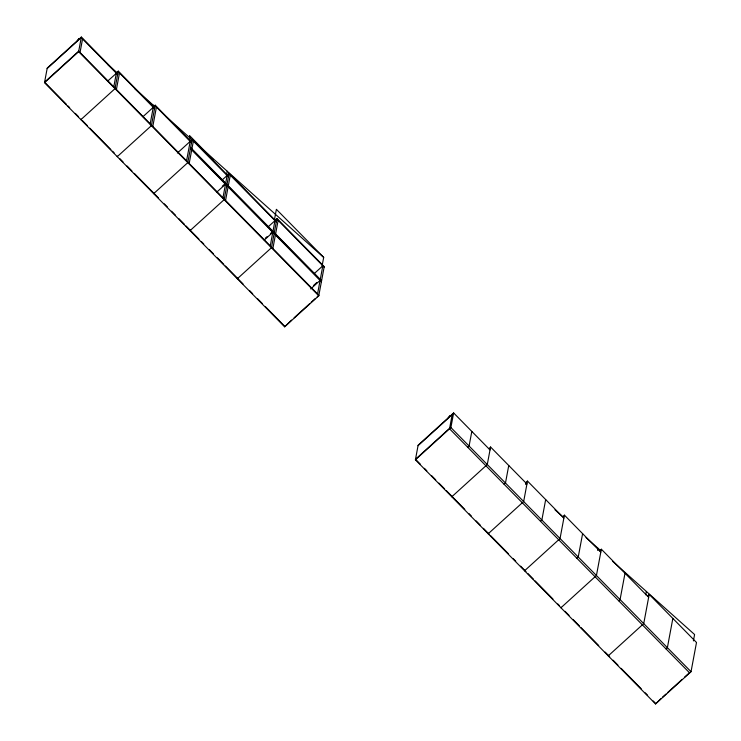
<?xml version="1.0" encoding="UTF-8"?>
<svg xmlns="http://www.w3.org/2000/svg" width="741" height="741" viewBox="0 0 741 741"><rect width="100%" height="100%" fill="white"/><g stroke="black" fill="none" stroke-linecap="round" stroke-linejoin="round"><path stroke-width="1.11" d="M275.226 220.068L276.93 218.512L324.225 266.612L318.76 295.826L284.637 326.827L44.497 82.668L47.239 68.052L81.353 37.05L117.745 74.044M77.259 40.774L78.787 38.662L78.629 39.532M44.497 82.668L78.62 51.666L81.353 37.05M80.028 52.472L82.566 38.912M80.982 119.134L80.889 119.662L115.003 88.661L118.291 71.127L154.674 108.121M113.799 86.799L116.337 73.239M116.411 89.466L119.496 72.979M117.365 156.129L117.273 156.657L151.396 125.655L155.221 105.194L191.604 142.189M152.581 107.213L152.998 104.953M150.182 123.793L153.267 107.315L143.032 116.615M152.803 126.461L156.434 107.056M153.757 193.123L153.656 193.651L187.779 162.649L192.151 139.271L228.534 176.265M189.492 141.383L190.104 138.095L189.464 135.483L212.908 159.324M186.565 160.788L190.196 141.383L177.405 153.016M189.187 163.455L191.724 149.895M191.919 148.848L193.364 141.133M190.141 230.118L190.039 230.646L224.162 199.644L229.08 173.348L276.384 221.439M226.403 175.524L227.209 171.236M222.948 197.782L225.486 184.222L216.956 191.975M225.681 183.175L227.126 175.46M225.57 200.45L228.108 186.889M228.302 185.843L230.294 175.2M237.435 278.218L237.342 278.736L271.456 247.735L276.93 218.512M274.411 219.882L276.384 209.314L323.687 257.405L322.094 265.899M270.252 245.873L272.79 232.322L264.259 240.075M272.984 231.266L274.976 220.633M272.873 248.541L275.402 234.98M275.606 233.934L278.144 220.373M284.637 326.827L291.565 320.103M317.546 293.964L320.084 280.413L310.701 288.934M320.279 279.357L322.817 265.806L314.286 273.549M647.736 596.162L649.199 594.393L696.503 642.484L691.029 671.707L655.544 703.95L415.405 459.791L418.137 445.174L453.631 412.932L490.014 449.926M448.166 417.887L449.694 415.784L449.537 416.646M452.26 414.173L449.528 428.78L689.667 672.948L689.769 672.42L684.647 677.07M415.405 459.791L450.889 427.538L453.631 412.932M451.89 496.257L451.788 496.785L487.282 464.533L490.561 446.999L526.944 483.993M471.822 431.429L469.081 446.036L467.719 447.277M489.097 448.768L490.561 446.999M488.273 533.251L488.18 533.779L523.665 501.527L527.49 481.076L563.873 518.07M508.752 465.496L505.473 483.03L504.102 484.271M525.702 484.586L526.129 482.317L527.49 481.076M524.656 570.246L524.563 570.774L560.048 538.522L564.42 515.152L600.803 552.147M545.682 499.573L541.856 520.025L540.485 521.266M562.956 516.912L564.42 515.152M561.048 607.24L560.946 607.768L596.431 575.516L601.349 549.22L648.653 597.311M582.611 533.65L578.239 557.019L576.878 558.26M597.718 550.498L598.117 548.359M599.886 550.989L601.349 549.22M608.342 655.331L608.25 655.859L643.734 623.607L649.199 594.393M625.006 573.265L620.078 599.562L618.716 600.803M645.726 594.782L646.356 591.438M655.544 703.95L660.759 698.772M672.847 618.439L667.382 647.662L666.02 648.894M693.4 640.9L694.595 634.528L612.761 561.437M47.137 68.58L81.26 37.578L117.643 74.572M44.599 82.14L78.722 51.138L318.862 295.298L317.157 296.854M115.726 73.452L118.291 71.127M107.806 80.991L118.189 71.645L154.573 108.64M152.665 107.519L155.221 105.194M153.415 107.269L155.119 105.722L191.502 142.717M190.446 140.818L192.151 139.271M190.344 141.346L192.049 139.799L228.441 176.793M227.376 174.895L229.08 173.348M222.013 180.109L228.988 173.866L276.282 221.967M222.272 186.278L224.829 183.953M268.149 226.829L276.828 219.04L324.132 267.13M265.306 238.241L267.01 236.694M270.428 233.591L272.132 232.044M313.462 285.563L316.87 282.46M294.121 317.778L309.479 303.829M311.183 302.272L315.444 298.401M418.044 445.702L452.167 414.691M449.63 428.261L415.506 459.263L420.36 464.199M662.473 697.225L665.881 694.122M667.585 692.576L682.091 679.395M108.13 64.875L117.624 73.35M134.881 88.763L154.73 106.491M165.947 116.513L323.687 257.405M554.972 509.817L562.734 516.755M586.038 537.568L600.701 550.665M190.604 147.515L321.594 280.691M190.511 148.043L321.492 281.219M190.409 148.561L321.399 281.747M450.889 427.538L691.029 671.707M78.62 51.666L318.76 295.826M45.405 82.964L66.431 104.342M68.042 105.982L69.663 107.63M75.323 113.382L78.555 116.67M82.603 120.783L87.447 125.72M89.874 128.184L110.9 149.552M112.521 151.201L114.133 152.841M119.792 158.602L123.025 161.89M127.072 165.993L131.926 170.93M134.343 173.394L158.602 198.06M164.261 203.812L167.494 207.1M171.541 211.213L175.58 215.325M178.822 218.614L184.481 224.366M186.093 226.014L198.959 239.084M201.357 241.529L203.766 243.974M209.379 249.68L213.389 253.755M217.391 257.831L223.81 264.352M225.412 265.991L243.048 283.923M249.467 290.444L252.672 293.705M257.479 298.595L262.286 303.486M265.5 306.746L284.739 326.309M424.398 468.303L426.825 470.776M431.679 475.703L435.717 479.816M438.95 483.104L444.609 488.856M446.23 490.505L464.829 509.41M468.868 513.522L471.295 515.986M476.148 520.923L480.187 525.026M483.419 528.314L489.588 534.585M490.699 535.715L508.493 553.805M513.337 558.733L515.764 561.206M520.617 566.133L525.971 571.58M527.898 573.534L533.557 579.286M535.169 580.935L552.962 599.015M557.806 603.952L559.427 605.592M565.05 611.316L569.06 615.391M573.071 619.467L579.481 625.988M581.083 627.618L598.728 645.55M605.138 652.071L609.658 656.665M613.15 660.222L617.966 665.112M621.171 668.373L641.215 688.75M645.226 692.826L647.625 695.271M653.238 700.977L655.646 703.422"/></g></svg>
